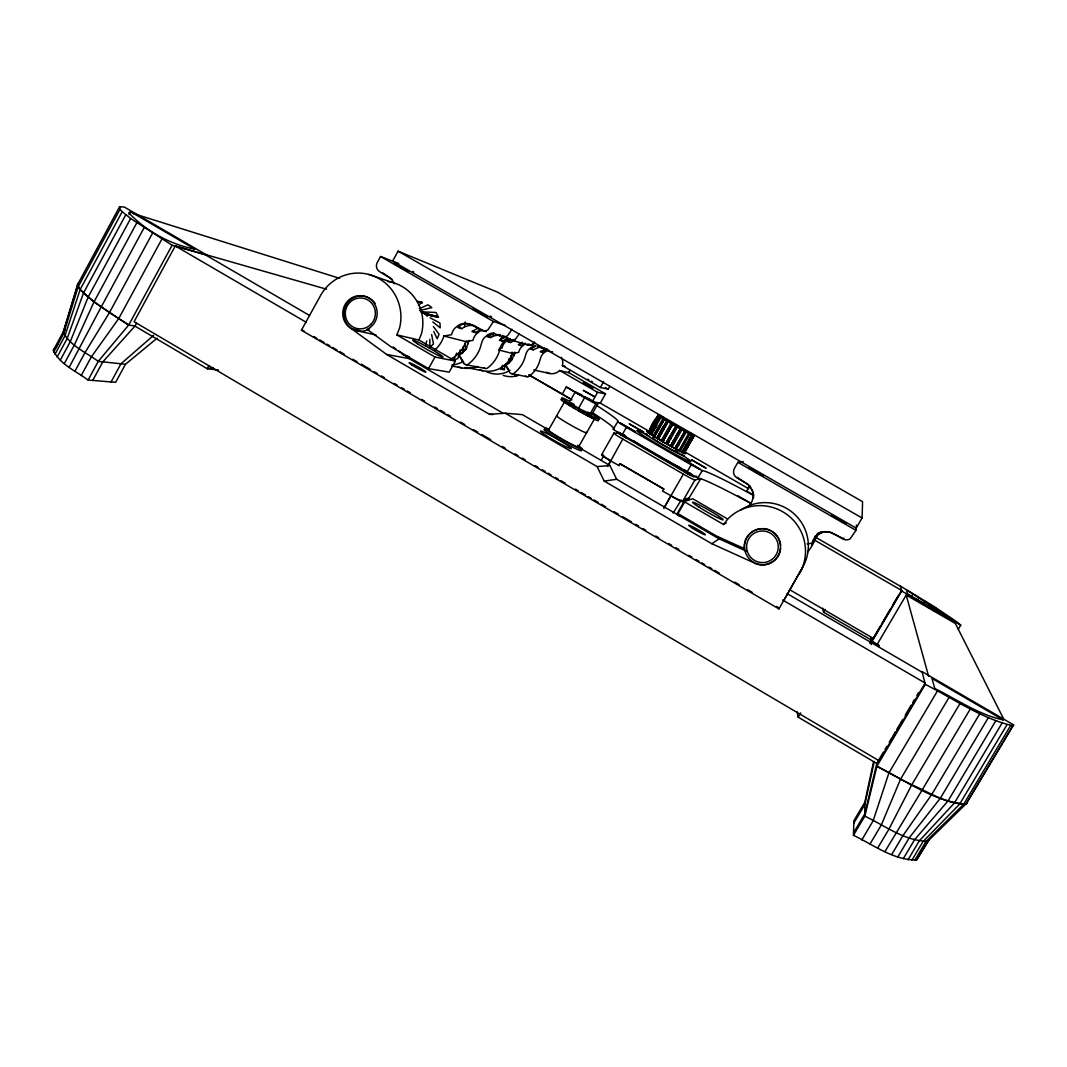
<?xml version="1.0" encoding="UTF-8"?>
<svg xmlns="http://www.w3.org/2000/svg" width="1067" height="1067" viewBox="0 0 1067 1067"><rect width="100%" height="100%" fill="white"/><g stroke="black" fill="none" stroke-linecap="round" stroke-linejoin="round"><path stroke-width="1.5" d="M916.673 859.869L928.783 840.169L916.673 859.869C893.813 860.562 873.473 844.771 853.467 835.341L853.867 820.763L864.817 802.277L873.5 761.998M862.096 518.002L862.576 501.69L497.515 292.145L398.111 251.185L392.589 261.135L856.187 528.125L862.096 518.002L398.111 251.185M807.199 543.93L812.014 543.223A14.978 14.858 18.1 0 1 815.481 536.634L819.429 533.567A14.898 14.778 18.1 0 1 833.954 533.82L842.797 538.928A7.109 7.042 12.9 0 0 847.065 539.849A7.069 7.002 12.9 0 0 850.172 538.768L855.974 530.352L856.481 525.031M753.369 498.249L753.475 497.502M486.125 331.65C480.403 330.543 466.426 317.459 457.903 327.556L461.784 328.663L464.465 326.889L465.279 321.967M491.287 337.292L493.154 336.118L493.674 333.051M843.984 538.061L843.824 538.835L829.299 531.913M870.098 642.654L871.112 637.973M874.273 761.465L864.817 804.571L853.8 823.177M870.125 643.641L871.152 638.986M871.272 643.428L872.019 640.253M871.312 644.561L871.939 640.373L880.222 626.289M876.834 763.265L864.83 813.828L853.533 832.9M824.137 609.697L823.524 612.191L871.939 640.373M883.423 752.115L876.714 763.452L876.941 766.159L864.83 816.148L853.467 835.341M425.48 345.681L426.693 340.987M460.13 349.869L457.863 358.619L453.608 359.832L456.756 353.097M505.625 363.967L504.491 368.328L500.703 369.409L502.597 365.381M157.089 338.199L125.466 364.274L115.663 382.306L88.108 380.065C76.237 371.129 59.712 364.447 53.35 350.336L63.78 330.903L78.331 283.102L77.518 284.689L80.105 289.624L93.989 301.921L128.68 325.115L135.096 325.942L102.819 361.86L92.722 380.439M815.481 536.594L814.001 541.409A35.918 35.731 24.6 0 1 807.492 552.106M816.508 536.528L817.442 533.473M125.466 364.274L98.257 361.366C86.334 352.497 70.049 345.908 63.206 332.104L77.611 284.516L78.238 286.636L63.58 333.784L53.683 352.097M78.238 286.636L80.212 289.437L64.9 335.945L54.964 354.324M876.941 766.159L888.931 772.868L873.153 820.79L861.789 839.969M480.897 330.103L472.454 325.222A14.498 14.204 -81.8 0 0 458.597 325.182L454.822 328.223A14.565 14.271 -81.8 0 0 451.541 334.731L443.872 335.998L443.085 338.359A30.636 29.916 -82.7 0 1 435.056 349.763M481.777 330.357A13.738 13.484 -81.4 0 0 479.683 331.317L476.109 334.211A13.804 13.551 -81.4 0 0 472.988 340.373L465.705 341.56L464.945 343.814A29.049 28.409 -82.4 0 1 450.327 359.219M524.617 344.388L521.456 346.948A12.19 12.004 -80.4 0 0 518.695 352.39L512.24 353.43L511.573 355.418A25.661 25.181 -81.5 0 1 480.07 369.942M80.212 289.437L83.533 292.932L67.154 338.546L57.178 356.992M492.727 414.556L489.486 414.316L386.627 354.444L351.523 328.796A17.686 17.205 -83.3 0 1 346.668 302.201A17.686 17.205 -83.3 0 1 373.037 301.734A17.686 17.205 -83.3 0 1 368.742 328.489L366.981 329.276L390.909 346.748L428.521 368.608L449.167 372.143L455.356 361.113L434.989 357.018L396.857 334.891L399.485 328.303A44.214 43.013 -83.6 0 0 374.157 276.246A44.214 43.013 -83.6 0 0 320.487 295.639L301.414 330.21L778.937 608.897L802.544 567.431A43.24 42.973 31.8 0 0 740.751 510.039M83.533 292.932L88.174 297.039L70.329 341.56L60.312 360.072M396.857 334.891L418.971 340.013L421.478 333.744A42.133 41.053 -83.4 0 0 387.628 281.488M888.931 772.868L900.575 779.123L881.249 825.098L869.872 844.25M88.174 297.039L94.096 301.734L74.383 344.961L64.34 363.527M53.35 350.336L53.964 349.056M648.963 432.655L648.296 432.268L658.086 415.116A20.833 0.827 29.7 0 0 658.086 415.13L657.952 416.957L648.896 432.815A20.82 1.04 29.7 0 0 649.136 433.055L651.484 434.469L650.39 433.962L652.764 430.041L651.924 431.321M659.286 417.064L660.033 415.743A20.833 0.827 29.7 0 1 660.78 416.103C659.273 412.102 649.71 425.159 649.149 432.628M119.584 206.745L119.997 209.332L122.212 211.706L130.641 218.508L172.094 245.25L207.185 255.293L124.346 207.051L119.584 206.745L77.518 284.689M657.125 438.164L654.231 436.483A20.82 1.04 29.7 0 1 653.124 435.776L662.98 418.517L663.661 418.838L660.993 417.25A20.833 0.827 29.7 0 1 660.206 416.73L650.457 433.989L660.26 416.757L661.313 417.277L658.953 415.863A20.833 0.827 29.7 0 1 658.539 415.543L657.805 416.877M671.023 423.306L661.14 440.671A20.82 1.04 29.7 0 0 662.647 441.551L672.543 424.253A20.833 0.827 29.7 0 1 671.036 423.372L668.035 421.598A20.833 0.827 29.7 0 1 666.675 420.785L664.101 419.211A20.833 0.827 29.7 0 1 662.98 418.517L663.047 418.544M658.606 415.583L648.803 432.762L658.606 415.583L660.073 416.33L658.552 415.396M783.858 600.374L802.544 567.431M816.122 537.355L814.748 540.022L818.829 533.02M817.415 534.087L816.962 534.98L823.444 531.833M778.937 608.897L779.337 608.137L776.456 606.456M864.817 802.277L864.83 816.148C884.836 825.658 904.963 841.209 927.757 841.249L967.262 802.677L966.062 803.971C946.629 804.425 929.17 792.047 911.725 784.859L889.011 829.006L877.648 848.132M691.683 436.39C693.257 436.056 689.642 432.775 693.35 435.443C695.404 438.63 691.523 433.722 693.217 435.123M663.621 426.093L656.779 438.057L661.14 440.591M689.069 435.123C690.562 433.455 687.401 432.428 691.709 434.736A20.833 0.827 29.7 0 0 692.443 435.083M94.096 301.734L101.205 306.936L69.195 367.301M691.709 434.736L681.786 451.915L679.239 450.541L679.932 451.021L688.962 435.043L681.413 448.34M692.363 435.016C690.989 436.816 680.893 456.636 682.56 450.594M676.358 449.18L686.268 431.935L684.934 431.215L674.877 448.407L678.879 450.501A20.82 1.04 29.7 0 0 679.946 451.034L680.653 449.66M678.879 450.501L688.762 433.242L689.829 433.789M684.027 432.455L684.827 431.148L674.877 448.407L670.596 446.073L680.493 428.774L685.387 431.455L684.734 431.095M687.828 442.965L682.587 452.275L691.576 436.323L687.775 442.938M683.4 452.248L684.4 452.795L694.204 435.589L692.203 434.376L694.257 435.709L685.121 451.461L694.057 435.589M680.333 428.667L670.503 446.019L662.954 441.698L664.341 438.977L662.647 441.551L672.543 424.253L674.077 425.039L680.999 429.054L680.399 428.721L670.596 446.073M682.32 451.928L683.747 452.728L693.59 435.563M78.144 286.81L119.997 209.332M80.105 289.624L122.212 211.706M83.426 293.118L125.773 214.774M55.484 348.282L58.485 342.72M129.014 214.654L130.601 211.719L194.981 249.225C170.066 244.37 146.206 231.152 128.734 212.813L130.601 211.719M88.068 297.226L130.641 218.508M93.989 301.921L136.776 222.883M101.112 307.136L144.085 227.805M74.837 371.356L84.933 352.71L109.448 312.604L101.205 306.936M109.354 312.791L152.501 233.233M81.159 375.624L91.295 356.952L118.677 318.62L128.787 324.928L98.257 361.366L88.108 380.065M118.584 318.82L161.877 239.075M128.68 325.115L172.094 245.25M309.537 315.472L204.504 254.306L175.268 245.944L134.095 321.687L879.168 760.798L925.142 683.053L782.644 600.001M657.352 416.37L658.072 415.036M659.313 417.077L660.113 415.797L659.446 417.157L660.113 415.797L661.007 416.237M136.563 323.234L134.989 326.129L207.211 368.715L218.415 369.982M111.088 381.933L120.958 363.794L153.581 335.385M659.753 436.283L658.259 438.95L668.035 421.598M675.758 426.093L665.808 443.379L676.278 426.4L675.638 426.026M678.639 445.192L679.386 443.859M660.993 417.25L651.15 434.482L653.591 435.896M664.101 419.211L654.231 436.483M208.799 365.808L207.211 368.715L212.907 367.541M658.953 415.863L649.136 433.055M650.096 431.855L649.363 433.189L659.233 416.023L658.406 417.304M652.124 433.282L651.39 434.616L656.725 425.36L655.151 427.987M398.778 263.536L380.559 256.493L377.265 262.455A6.842 6.655 -79.6 0 0 379.732 271.738L390.055 277.927A14.418 14.031 -81.1 0 1 394.216 283.782M684.44 452.795L685.134 451.368M677.398 427.027L667.515 444.339L669.036 441.671M428.521 368.608L434.989 357.018M460.611 324.515L459.103 327.209L461.784 328.663M505.345 325.422L493.447 321.527L487.939 329.85A6.869 6.735 -79.8 0 1 480.897 330.116M659.566 418.117L660.206 416.73M682.026 429.614L672.09 446.9M501.757 337.145L500.236 339.853L502.637 341.16L506.065 339.093A14.084 13.324 -55.2 0 1 508.292 338.386M511.973 329.276L507.532 335.745A6.509 6.389 -79.3 0 1 504.731 336.799A6.549 6.429 -79.3 0 1 500.863 335.998L498.182 334.451M519.162 334.051L515.561 339.026A6.415 6.309 -79.2 0 1 508.972 339.279L502.37 335.465M570.778 399.151A92.149 5.268 29.5 0 0 562.296 394.07L566.324 386.934L580.688 395.23M548.585 429.988L564.683 401.565M581.435 394.63L575.206 391.989L569.258 402.512L578.514 408.328L591.745 414.61L597.68 404.153L588.41 398.404M578.514 408.328L584.503 397.778L575.206 391.989M600.294 403.099L605.549 393.856L597.587 392.336L592.172 401.859L600.294 403.099L649.296 431.388M561.375 357.325A10.95 10.79 -80 0 1 562.416 365.634L600.334 387.508L603.575 381.773M589.811 414.409L595.786 403.873L597.68 404.153M656.779 438.057L666.688 420.771M600.334 387.508L608.217 389.162L609.79 386.387M578.554 446.953L594.666 418.571M750.568 503.331A94.99 5.495 30 0 0 698.005 478.043L614.405 430.174L613.218 429.161L617.793 421.732A92.175 4.868 29.5 0 0 597.027 405.7M616.793 433.202L613.925 433.082L601.641 454.675A12.004 0.867 29.7 0 0 610.404 460.771L619.02 465.572L620.087 463.678L663.834 489.073L662.514 491.02L671.116 495.808A9.643 0.694 29.8 0 0 680.399 500.383L682.48 501.597L684.44 499.436L688.949 498.036L687.908 499.849L685.881 498.676M601.308 460.077L603.709 455.862L601.641 454.675L602.922 454.622M622.101 434.869L626.382 427.36L617.473 421.692M622.781 439.044L608.43 465.052M607.496 466.386L610.711 460.744A9.603 0.694 29.7 0 1 603.655 456.049M620.087 463.678L619.02 465.572M651.003 428.28L649.083 432.308A20.82 1.04 29.7 0 0 648.696 432.188L653.257 424.333M651.91 427.053L657.926 416.53M688.255 444.245L687.508 445.566L688.362 444.299M691.269 438.99L690.522 440.311L691.376 439.044M692.123 437.737C695.871 435.843 689.589 431.121 691.189 435.216M687.121 446.553L685.307 449.527L686.108 448.247M692.083 437.71L693.697 435.136M664.488 507.038L683.373 474.108A12.07 0.72 29.8 0 0 694.91 479.95L700.752 478.683A11.657 0.667 29.8 0 1 700.766 478.683L687.908 499.849M663.821 508.532L670.876 495.875A12.057 0.867 29.8 0 0 682.48 501.597L694.91 479.95M686.868 472.348L691.189 464.812L626.382 427.36M671.85 425.626L672.784 424.359L663.474 440.271M671.223 444.672L670.436 445.966L680.493 428.774M673.117 513.054L681.293 500.103M727.587 518.989L692.736 498.769L684.067 501.583L677.345 513.267L716.317 535.927L744.459 548.665L744.219 546.918A18.179 18.059 32.8 0 1 765.372 529.045A18.179 18.059 32.8 0 1 779.457 553.026A18.179 18.059 32.8 0 1 753.395 562.562L711.822 543.717L604.229 481.097L597.107 466.612L505.238 413.209L489.486 414.316M697.778 478.069L702.313 470.547A95.03 5.082 30 0 1 753.262 495.315M686.735 498.422L677.358 514.734L679.372 515.894A11.63 0.92 29.9 0 0 677.212 513.881M743.259 461.531L737.911 462.344L734.429 468.373A6.976 6.976 0 0 0 736.99 477.883L747.78 484.351A14.725 14.698 39.3 0 1 748.407 506.438M670.556 439.017L671.316 437.683M749.794 485.592L746.633 491.06L753.595 495.088M660.58 431.415L661.34 430.081M674.984 448.46L676.518 445.819M825.178 609.377L823.524 612.191L822.564 608.163M876.714 763.452L798.209 717.157L800.69 712.916M881.876 623.475L890.385 609.004M892.639 605.149L897.881 596.24M958.246 629.357L960.74 625.142L956.672 621.728L934.159 606.563L900.441 586.103L901.682 590.998L871.992 641.534L879.141 645.695M667.409 444.285L668.182 442.965M1003.874 719.411L955.405 623.528L906.19 595.066L877.888 643.201L878.114 646.495M911.191 596.786L912.885 593.919L906.537 590.118L907.644 593.999L953.151 620.314L912.885 593.919M917.447 600.468L919.087 597.68M923.368 604.122L925.022 601.335M928.944 607.63L930.597 604.842M934.105 610.938L935.759 608.137M648.723 432.722L653.818 423.186L652.244 425.786M651.243 432.682L650.39 433.962L651.15 434.482M668.195 421.678L658.259 438.95L659.859 436.336M885.09 749.274L886.77 746.447M889.278 742.192L891.985 737.55M892.639 736.523L895.306 731.922M896.827 729.441L899.468 724.893M900.175 723.773L902.695 719.518M905.203 715.263L911.111 705.194M912.752 702.513L914.446 699.565M916.94 695.337L918.607 692.523M925.302 684.374L876.821 766.346C905.43 780.177 933.625 801.704 965.942 804.158L1013.65 724.933L922.061 671.596L925.302 684.374C953.831 698.872 981.293 718.518 1012.743 725.72L1013.65 724.933M888.824 773.068L937.319 691.149M666.528 434.936L667.382 433.655M665.861 436.323L664.954 437.577M900.468 779.323L948.95 697.538M911.605 785.045L960.047 703.446M884.97 851.559L922.181 789.953M922.061 790.14L970.396 708.795M891.745 854.467L903.069 835.421L931.811 794.368M931.691 794.555L979.906 713.503M897.894 856.841L909.191 837.862L940.48 798.023M903.322 858.642L914.579 839.716L948.07 800.89M940.36 798.209L988.415 717.504M907.964 859.855L919.18 840.996L954.472 802.918M911.752 860.455L922.942 841.676L959.646 804.118M947.949 801.077L995.804 720.758M914.672 860.455L925.809 841.77L963.514 804.451M954.365 803.104L1001.98 723.226M959.54 804.305L1006.901 724.88M963.408 804.638L1010.502 725.707M965.942 804.158L1012.743 725.72M654.458 436.603L664.368 419.358L656.005 433.962M648.803 432.762L649.643 431.481M652.604 425.706L653.417 424.426M653.111 426.56L653.938 425.28M689.335 438.644L690.149 437.363M685.534 445.272L686.361 443.979M671.103 446.353L676.305 438.47M534.527 342.04L532.606 344.121A6.109 6.015 -78.8 0 1 526.324 344.348M605.549 393.856L568.738 372.636L559.601 370.542A10.95 10.79 -80 0 1 546.557 372.276M684.067 501.583L723.586 524.524L727.987 518.802A45.428 45.147 33.8 0 1 799.396 573.753M522.35 342.187L518.309 344.748L521.136 345.561L524.35 343.614A13.257 12.497 -55.8 0 1 525.391 343.214M535.501 346.268L530.646 349.069L533.287 349.816L539.555 347.095M418.437 305.322L422.092 302.281L417.437 301.454L422.065 302.935M818.002 533.607L819.043 532.86M546.878 348.736L540.222 351.777L543.196 352.097M493.794 333.397L487.286 336.825L491.207 337.345M510.68 339.413L507.465 341.667L510.466 342.52L514.841 340.133M478.256 328.076L471.907 331.544L475.535 332.571L479.203 330.37M534.847 343.187L534.114 343.761A6.029 5.922 -78.6 0 1 527.912 343.987M543.25 352.057L545.757 350.63M488.059 334.638L484.538 337.492A13.618 13.378 -81.3 0 0 481.457 343.574L480.057 348.322A35.104 34.357 -82.3 0 1 468.533 363.967L468.026 364.287A3.654 3.588 -83.8 0 1 466.279 364.701L464.545 364.194A3.761 3.681 -83.8 0 1 463.291 362.9L458.717 354.898A21.887 21.42 -82.3 0 0 468.933 340.386M711.822 543.717L719.171 538.875L747.033 551.479M723.586 524.524L726.307 522.95M820.083 532.233L821.19 531.686M63.78 330.903L65.26 330.21M419.264 308.776L427.96 304.789L431.802 307.603L419.584 310.604M493.154 336.118L500.116 334.611M464.465 326.889L469.4 325.395L474.535 325.582M505.798 336.959L499.476 340.266L502.637 341.16M663.834 489.073L619.794 463.705M696.844 476.282L693.723 476.842L687.948 474.015L616.979 432.442L619.887 432.535M499.369 348.456L502.064 348.015A12.777 12.564 -80.8 0 1 504.958 342.307L508.279 339.626A12.777 12.564 -80.8 0 1 510.253 338.719M604.229 481.097L616.686 479.283L719.171 538.875M597.107 466.612L609.897 465.492L616.686 479.283M824.751 531.633L828.912 531.819M505.238 413.209L522.337 414.636L548.185 429.641M613.218 429.161L613.552 429.187A92.149 5.268 29.5 0 0 592.932 412.916M465.679 364.634L485.658 368.528A3.481 3.414 -83.5 0 0 487.326 368.128L487.806 367.822A33.397 32.73 -82 0 0 498.796 352.95L500.13 348.442A12.964 12.737 -80.9 0 1 503.05 342.654L506.412 339.933A12.897 12.671 -80.9 0 1 508.385 339.053M514.534 352.257A19.353 19.006 -81.5 0 1 505.451 365.074L509.506 372.156A3.321 3.268 -83 0 0 510.626 373.303L512.16 373.757A3.241 3.188 -83 0 0 513.707 373.397L514.161 373.103A31.05 30.503 -81.4 0 0 524.39 359.272L525.644 355.084A12.044 11.87 -80.3 0 1 528.378 349.709L531.499 347.175A12.044 11.87 -80.3 0 1 535.327 345.815M511.627 373.69L527.405 376.771A3.094 3.054 -82.6 0 0 528.899 376.424L529.339 376.144A29.716 29.209 -81.1 0 0 539.142 362.913L540.329 358.899A11.524 11.364 -79.8 0 1 542.943 353.764L545.944 351.35A11.47 11.31 -79.8 0 1 547.704 350.563M386.627 354.444L409.208 358.645L503.05 413.209M451.941 366.048L461.598 367.848M466.359 367.608L483.124 370.796M301.414 330.21L303.935 330.703M501.477 369.249L504.531 369.862M458.717 354.898L459.384 355.044A21.847 21.38 -82.3 0 0 466.986 347.375M505.451 365.074L505.971 365.194A19.326 18.979 -81.4 0 0 512.72 358.405M356.498 330.65L376.011 334.985M533.727 369.956L549.985 373.557M351.523 328.796L359.592 330.597M443.872 335.998L465.705 341.56M498.396 349.896L512.24 353.43M562.416 365.634L565.417 366.408M200.609 253.132L326.555 289.21M510.813 339.973L528.085 345.014M422.692 313.058L436.656 317.259M421.038 311.791L436.003 312.484L438.257 316.739L424.479 313.671L432.695 316.379M421.145 311.884L438.59 317.086M526.898 376.704L525.951 376.331A3.188 3.134 -82.6 0 1 525.538 376.037M485.085 368.462L484.018 368.048M133.162 213.467L339.613 278.354M419.318 301.681L422.399 302.655M418.371 301.548L421.465 302.535M368.715 274.419L392.136 282.395M690.936 433.402L691.949 433.909L691.123 435.189L691.829 433.856M702.086 470.574L691.189 464.812M525.457 344.241L524.764 343.894M514.214 340.96L513.507 340.6M620.661 433.055L619.887 432.762L620.594 433.375M523.003 343.521L522.123 343.121M552.173 352.043L551.386 351.683M582.142 395.39L580.928 394.883L591.732 400.939M691.096 474.095L689.589 473.321M685.694 470.614L684.334 470.027L686.721 471.694M661.807 416.704L663.194 417.464M662.087 432.322L661.273 433.615M900.575 779.123L911.725 784.859M529.432 344.428L532.62 345.508L531.94 345.175M649.123 430.895L648.443 432.242M625.836 436.403L621.287 433.816M430.134 317.819L439.964 323.008L440.191 327.849L432.802 321.927M688.535 433.109L689.135 433.442L686.268 431.922M541.983 348.135L542.65 348.469L536.954 345.975M649.323 433.042L650.27 433.482L649.47 432.655M571.325 402.793L574.113 404.3M499.076 335.465L499.796 335.838L493.421 333.144M472.961 331.183L475.535 332.571M584.503 397.778L595.786 403.873M488.179 336.425L490.66 337.786M540.609 351.323L542.716 352.47M531.113 348.616L533.287 349.816M504.344 336.318L510.68 339.773M518.882 344.334L521.136 345.561M508.132 341.253L510.466 342.52M683.507 451.995L683.907 452.208A20.82 1.04 29.7 0 0 683.48 451.861M584.503 396.617L590.038 399.818M591.251 381.186L592.452 381.853M687.668 472.254L688.655 472.814M649.763 432.695L651.337 433.309M544.423 348.055L550.052 351.283M380.559 256.493L493.447 321.527M737.911 462.344L855.974 530.352M605.376 387.534L608.217 389.162M559.655 370.462L597.587 392.336M683.894 451.354L748.741 488.793M815.601 537.248L900.601 586.37M529.325 375.024L562.296 394.07M528.752 374.877L571.939 399.845M737.51 495.568L750.474 503.05M815.255 540.516L901.642 590.451L873.433 638.453L790.007 589.891M901.682 590.998L960.74 625.142M683.44 474.148L622.715 439.004A12.017 0.707 29.7 0 1 613.925 433.082M418.971 340.013L455.356 361.113M578.327 447.153L609.897 465.492M679.372 515.894L677.358 514.721A9.31 0.734 29.9 0 0 677.092 514.241M872.059 641.414L879.208 645.575M787.193 593.652L922.435 672.423M175.268 245.944L306.242 322.287M313.978 336.572L316.859 338.252M319.727 339.933L324.035 342.44M326.915 344.121L329.783 345.801M332.651 347.469L336.959 349.989M339.839 351.657L344.148 354.177M352.764 359.206L357.072 361.726M361.38 364.234L369.996 369.262M374.304 371.783L377.185 373.45M381.493 375.971L384.36 377.638M394.417 383.506L397.284 385.187M401.592 387.708L404.473 389.375M407.341 391.055L410.208 392.736M421.705 399.431L424.573 401.112M434.629 406.98L437.497 408.661M440.378 410.328L444.686 412.849M447.553 414.516L450.434 416.197M460.477 422.065L464.785 424.586M473.415 429.614L477.723 432.122M482.031 434.642L490.647 439.671M502.13 446.366L505.011 448.047M515.054 453.915L517.935 455.596M522.243 458.103L525.111 459.784M535.167 465.652L538.035 467.319M542.356 469.84L545.224 471.521M548.091 473.188L550.972 474.868M555.28 477.389L558.148 479.056M561.015 480.737L565.323 483.244M575.38 489.113L578.261 490.793M581.128 492.474L585.436 494.981M588.304 496.662L591.185 498.342M594.052 500.01L598.36 502.53M601.241 504.198L605.549 506.718M614.165 511.747L618.473 514.267M622.781 516.775L631.397 521.803M635.705 524.324L638.573 525.991M642.894 528.512L645.762 530.192M655.818 536.047L658.686 537.728M668.742 543.596L671.61 545.277M675.918 547.784L678.799 549.465M688.855 555.333L691.723 557.001M696.031 559.521L698.898 561.202M701.779 562.869L704.647 564.55M708.955 567.07L711.822 568.738M714.703 570.418L719.011 572.926M734.803 582.155L739.124 584.663M747.74 589.691L752.048 592.212M490.407 316.112L491.514 316.766M683.36 452.088L684.4 452.701M624.115 434.923L625.062 435.469M683.494 452.475L684.107 452.835L693.123 436.977L684.107 452.835A20.82 1.04 29.7 0 1 683.747 452.728M412.822 271.431L413.809 272.018M587.797 379.172L588.851 379.799M682.24 452.048L683.307 450.928M382.213 272.605L392.189 279.434M587.784 412.129L591.745 414.61M690.256 473.214L690.963 473.668M109.448 312.604L118.677 318.62M737.097 477.309L748.234 484.525L752.929 491.38M393.136 346.908L395.817 348.869M398.498 350.816L409.208 358.645M425.106 314.151L427.333 316.325M433.375 326.515L439.057 334.278L437.19 338.759L433.762 331.57M506.785 366.608L509.226 370.849M460.144 356.378L463.958 363.033M512.013 352.083L513.921 356.085M466.719 341.107L468 343.774M906.19 595.066L928.623 676.318M797.009 711.756L798.209 717.157M510.693 355.751L511.533 360.166M464.745 343.854L465.866 349.763M431.642 334.518L433.455 344.054L429.881 347.268L429.854 339.253M753.262 492.621L753.475 493.848A14.098 12.457 -53.9 0 1 753.475 497.409M509.119 358.325L509.132 362.78M463.065 346.762L463.091 352.724M597.96 420.118A21.553 1.24 29.6 0 1 577.714 410.395A21.553 1.24 29.6 0 1 562.616 399.845M591.118 413.422A21.553 1.214 29.6 0 1 594.732 417.544A21.553 1.214 29.6 0 1 566.817 401.792A21.553 1.214 29.6 0 1 569.285 401.112M593.545 418.357A17.245 0.987 29.6 0 1 590.451 416.97M589.051 416.277A17.245 0.987 29.6 0 1 585.823 414.596M584.049 413.649A17.245 0.987 29.6 0 1 578.407 410.502M574.7 408.341A17.245 0.987 29.6 0 1 572.952 407.301M571.312 406.3A17.245 0.987 29.6 0 1 564.75 401.739M577.767 445.286A21.513 1.601 29.6 0 1 576.567 447.126A21.513 1.601 29.6 0 1 550.839 432.668A21.513 1.601 29.6 0 1 549.092 429.174M577.62 445.886A17.219 1.28 29.6 0 1 564.99 440.738A17.219 1.28 29.6 0 1 548.785 429.908M581.035 449.901A21.513 1.614 29.6 0 1 560.575 440.618A21.513 1.614 29.6 0 1 545.757 429.641M586.196 432.215A17.232 1.134 29.6 0 1 571.232 425.373A17.232 1.134 29.6 0 1 557.227 415.797M546.811 349.256A5.775 5.695 -78.1 0 1 543.383 348.549M477.936 366.661A26.888 26.368 -81.9 0 1 468.106 367.782M479.19 330.357A15.005 14.284 -54.4 0 1 481.59 329.623M409.288 356.751A30.636 29.916 -82.7 0 1 402.206 354.297M814.788 537.915A14.178 14.071 16.8 0 1 815.521 535.661M517.828 375.01A23.674 23.274 -81.1 0 1 514.988 375.717M517.722 374.997A23.674 23.274 -81.1 0 1 514.881 375.691M517.895 375.584A24.301 23.887 -81.1 0 1 503.131 375.371M510.066 370.329A25.248 24.794 -81.4 0 1 486.192 371.516M552.559 352.017A5.708 5.628 -78 0 1 550.839 351.67M545.757 350.616A12.524 11.75 -56.3 0 1 547.731 350.003M515.054 352.39A19.326 18.979 -81.4 0 1 514.134 355.498M468.4 367.702A26.608 26.075 -82 0 1 465.132 367.662M468.266 367.675A26.622 26.088 -82 0 1 464.985 367.635M477.029 366.421A27.315 26.768 -82 0 1 458.37 366.955M463.131 361.486A28.516 27.915 -82.3 0 1 452.021 364.994M488.099 334.611A13.618 13.378 -81.3 0 1 492.367 333.091M483.991 368.035A3.481 3.414 -83.5 0 1 483.524 367.702M818.016 533.887A31.717 31.543 19.7 0 1 815.575 537.608M816.508 536.528A34.144 33.957 22.6 0 1 811.84 544.85M690.869 433.549A17.485 0.694 29.7 0 1 674.037 424.959A17.485 0.694 29.7 0 1 663.074 417.504M683.974 451.968A22.554 1.12 29.7 0 1 665.795 443.472A22.554 1.12 29.7 0 1 649.269 432.135M650.363 432.642A22.554 1.12 29.7 0 1 651.617 433.255M683.6 455.156A22.554 1.16 29.7 0 1 663.701 445.553A22.554 1.16 29.7 0 1 647.256 434.296M681.946 453.955A22.554 1.16 29.7 0 1 682.28 454.182M677.198 451.861A14.098 0.72 29.7 0 1 676.785 451.888M676.038 451.608A14.098 0.72 29.7 0 1 674.291 450.794M673.931 450.607A14.098 0.72 29.7 0 1 672.317 449.794M671.89 449.567A14.098 0.72 29.7 0 1 669.996 448.567M669.502 448.3A14.098 0.72 29.7 0 1 668.476 447.74M667.435 447.166A14.098 0.72 29.7 0 1 662.58 444.405M662.06 444.099A14.098 0.72 29.7 0 1 661.02 443.485M660.006 442.885A14.098 0.72 29.7 0 1 657.245 441.191M656.832 440.938A14.098 0.72 29.7 0 1 655.698 440.204M654.725 439.564A14.098 0.72 29.7 0 1 653.924 439.017M653.511 438.71A14.098 0.72 29.7 0 1 652.737 438.017M653.124 437.99A14.098 0.72 29.7 0 1 653.631 438.177M675.811 450.727A14.098 0.72 29.7 0 1 676.051 450.901M566.324 386.934A92.175 4.868 29.5 0 1 578.901 394.457M681.106 454.422A31.01 1.614 29.7 0 1 682.52 458.01A31.01 1.614 29.7 0 1 642.547 435.043A31.01 1.614 29.7 0 1 649.643 436.35M674.944 450.647A31.01 1.614 29.7 0 1 679.746 453.582M569.951 370.409A10.643 10.497 -79.7 0 1 568.271 372.61M369.542 328.863A17.659 17.179 -83.3 0 1 346.348 322.914A17.659 17.179 -83.3 0 1 351.603 298.88A17.659 17.179 -83.3 0 1 375.104 303.415M780.604 548.438A18.139 18.032 32.7 0 1 761.945 564.696A18.139 18.032 32.7 0 1 744.473 546.971A18.139 18.032 32.7 0 1 761.091 528.645M762.678 528.592A18.139 18.032 32.7 0 1 770.321 530.366M771.721 531.113A18.139 18.032 32.7 0 1 780.631 545.304M687.922 498.636A11.644 0.814 29.8 0 1 688.735 499.583M680.786 467.986A31.01 1.774 29.8 0 1 655.778 454.569A31.01 1.774 29.8 0 1 634.118 440.991M635.252 431.588L620.447 423.159L635.252 431.588M629.383 423.906L643.654 432.135L629.383 423.906M626.089 437.723L619.86 434.189L626.089 437.723M845.998 523.684L831.54 515.361L845.998 523.684M657.725 416.41L654.004 423.012L657.765 416.437M686.001 448.193L685.254 449.5L686.054 448.22M594.626 396.737L583.422 390.455L594.626 396.737M592.759 388.055L583.396 382.8L592.759 388.055M487.499 317.139L473.268 309.137L487.499 317.139M763.412 476.109L749.007 467.893L763.412 476.109M1003.14 719.892C978.599 714.663 957.139 699.565 934.839 688.535L931.931 678.425L1003.14 719.892M408.568 271.672L394.297 263.642L408.568 271.672M690.562 475.095L684.32 471.547L690.562 475.095M699.819 469.027L684.894 460.397L699.819 469.027M705.874 468.08L691.496 459.77L705.874 468.08M692.096 527.938A9.67 0.787 29.9 0 0 705.287 534.834A9.67 0.787 29.9 0 0 693.443 527.165A9.67 0.787 29.9 0 0 692.096 527.938M546.117 435.563A17.605 1.347 29.6 0 0 571.045 448.66A17.605 1.347 29.6 0 0 550.679 435.469A17.605 1.347 29.6 0 0 546.117 435.563M417.397 343.734A17.365 1.174 29.3 0 0 442.658 357.165A17.365 1.174 29.3 0 0 423.826 345.054A17.365 1.174 29.3 0 0 417.397 343.734M699.165 507.225A17.592 1.227 29.9 0 0 723.066 519.842A17.592 1.227 29.9 0 0 701.366 506.038A17.592 1.227 29.9 0 0 699.165 507.225M411.622 364.781A9.55 0.747 29.2 0 0 425.56 372.116A9.55 0.747 29.2 0 0 415.303 365.381A9.55 0.747 29.2 0 0 411.622 364.781M370.943 324.288A15.445 15.031 -83.3 0 0 364.247 298.48A15.445 15.031 -83.3 0 0 345.788 317.486A15.445 15.031 -83.3 0 0 370.943 324.288M747.1 550.692A15.872 15.778 32.8 0 0 773.548 558.121A15.872 15.778 32.8 0 0 766.639 531.579A15.872 15.778 32.8 0 0 747.1 550.692"/></g></svg>
